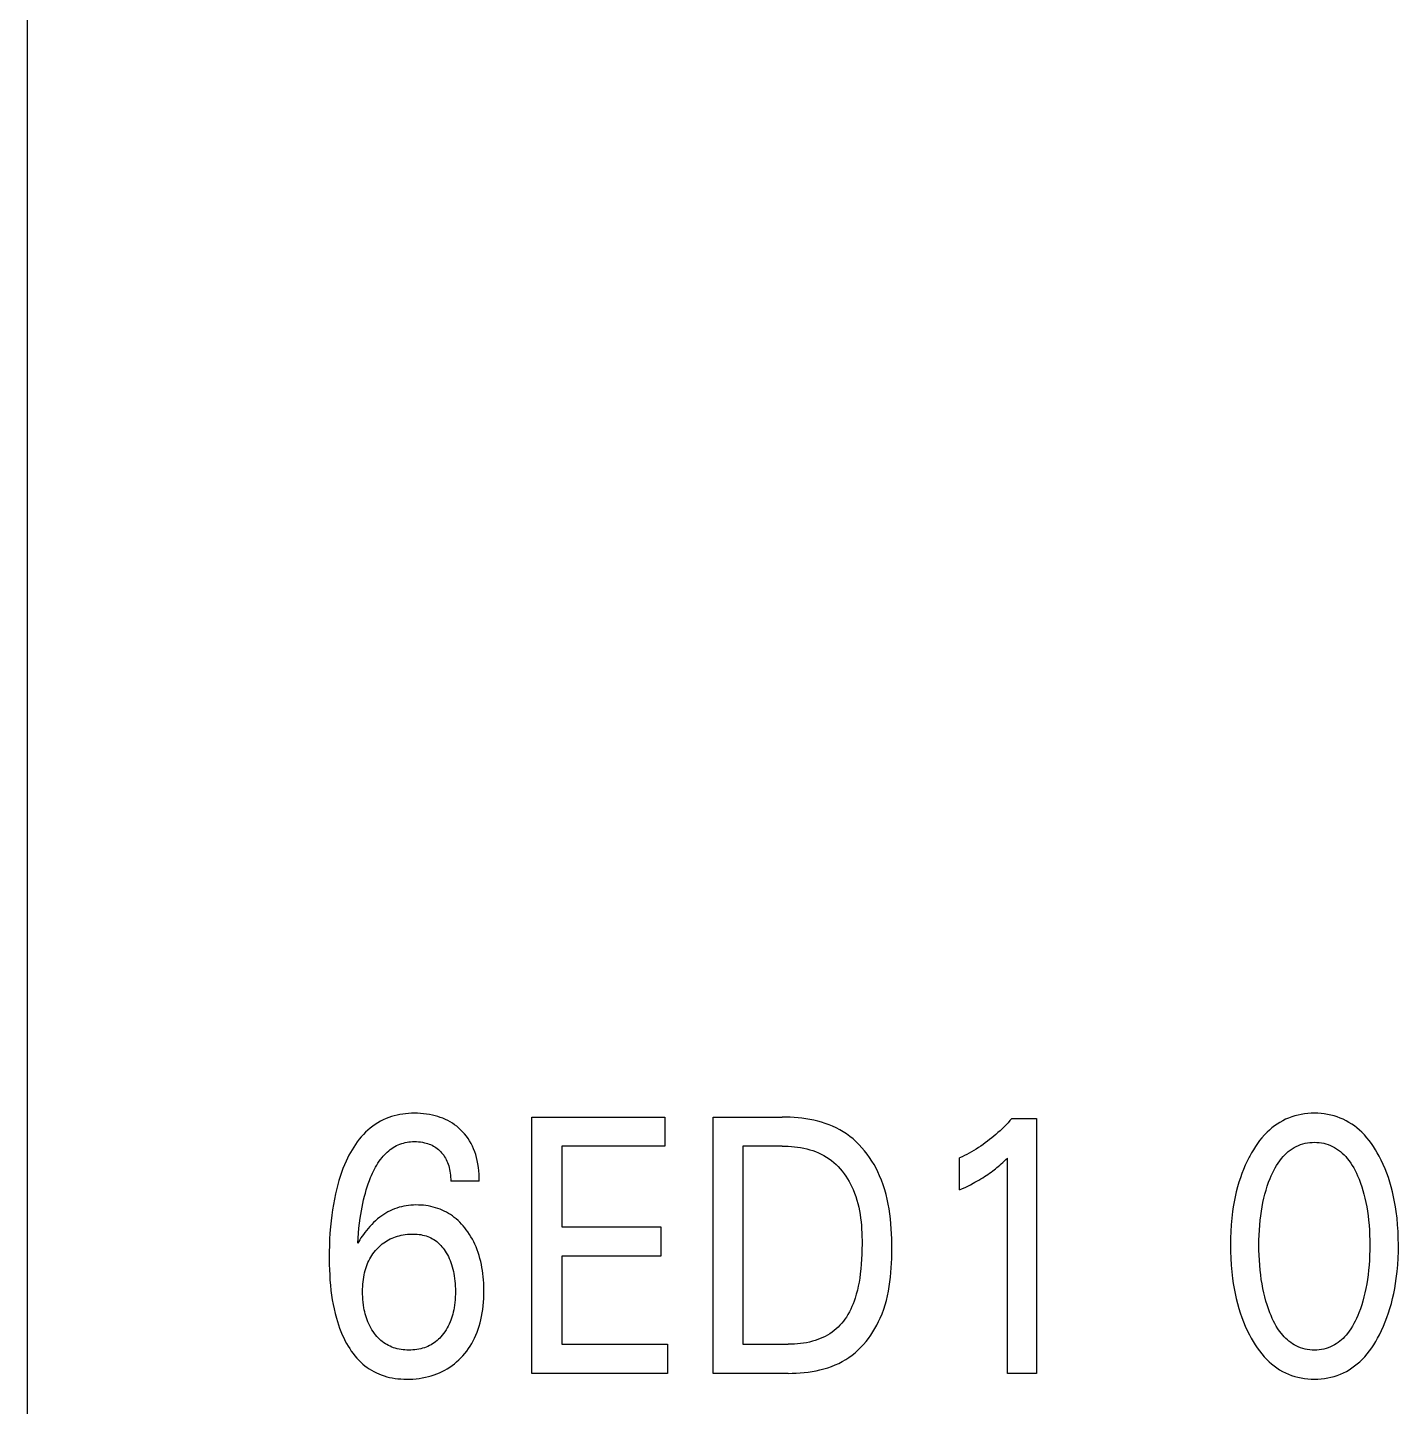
# Model space of a CAD drawing. Extents: x 0 to 420, y 0 to 297.
# Drawn here: x 140.21 to 149.3, y 192.61 to 201.75 of the extents above; entities that cross this region are included whole.
import ezdxf

# ---------------------------------------------------------------- set-up
doc = ezdxf.new("R2010")
doc.units = 0
doc.header["$LTSCALE"] = 23.1
doc.layers.add('10000_FRONT', color=7, linetype='CONTINUOUS')

msp = doc.modelspace()

# ---------------------------------------------------------------- linework, layer by layer
at = {"layer": '10000_FRONT', "color": 7, "linetype": 'CONTINUOUS'}
for p, q in [((140.206, 162.8264), (140.206, 250.8264)), ((142.6563, 194.5393), (142.6377, 194.5348)), ((142.675, 194.5431), (142.6563, 194.5393)), ((142.6939, 194.5461), (142.675, 194.5431)), ((142.7129, 194.5485), (142.6939, 194.5461)), ((142.732, 194.5502), (142.7129, 194.5485)), ((142.7512, 194.5512), (142.732, 194.5502)), ((142.7703, 194.5517), (142.7512, 194.5512)), ((142.7905, 194.5514), (142.7703, 194.5517)), ((142.8107, 194.5505), (142.7905, 194.5514)), ((142.8308, 194.5489), (142.8107, 194.5505)), ((142.8508, 194.5466), (142.8308, 194.5489)), ((142.8707, 194.5434), (142.8508, 194.5466)), ((142.8905, 194.5395), (142.8707, 194.5434)), ((142.9081, 194.5352), (142.8905, 194.5395)), ((148.6301, 194.5396), (148.6089, 194.5342)), ((148.6515, 194.544), (148.6301, 194.5396)), ((148.6731, 194.5474), (148.6515, 194.544)), ((148.6949, 194.5498), (148.6731, 194.5474)), ((148.7168, 194.5512), (148.6949, 194.5498)), ((148.7387, 194.5517), (148.7168, 194.5512)), ((148.7608, 194.5512), (148.7387, 194.5517)), ((148.7827, 194.5498), (148.7608, 194.5512)), ((148.8046, 194.5474), (148.7827, 194.5498)), ((148.8262, 194.5441), (148.8046, 194.5474)), ((148.8477, 194.5397), (148.8262, 194.5441)), ((148.8689, 194.5342), (148.8477, 194.5397)), ((142.4783, 194.4528), (142.4626, 194.4395)), ((142.4946, 194.4655), (142.4783, 194.4528)), ((142.5114, 194.4774), (142.4946, 194.4655)), ((142.5288, 194.4884), (142.5114, 194.4774)), ((142.5466, 194.4987), (142.5288, 194.4884)), ((142.5649, 194.508), (142.5466, 194.4987)), ((142.5836, 194.5164), (142.5649, 194.508)), ((142.6013, 194.5234), (142.5836, 194.5164)), ((142.6194, 194.5295), (142.6013, 194.5234)), ((142.6377, 194.5348), (142.6194, 194.5295)), ((142.9256, 194.5302), (142.9081, 194.5352)), ((142.9429, 194.5245), (142.9256, 194.5302)), ((142.9599, 194.5181), (142.9429, 194.5245)), ((142.9766, 194.5109), (142.9599, 194.5181)), ((142.9929, 194.5029), (142.9766, 194.5109)), ((143.0081, 194.4945), (142.9929, 194.5029)), ((143.023, 194.4854), (143.0081, 194.4945)), ((143.0374, 194.4755), (143.023, 194.4854)), ((143.0513, 194.465), (143.0374, 194.4755)), ((143.0647, 194.4538), (143.0513, 194.465)), ((143.0775, 194.442), (143.0647, 194.4538)), ((143.5507, 192.8264), (143.5507, 194.5264)), ((143.5507, 194.5264), (144.4314, 194.5264)), ((144.4314, 194.5264), (144.4314, 194.3336)), ((144.7519, 192.8264), (144.7519, 194.5264)), ((144.7519, 194.5264), (145.2097, 194.5264)), ((145.2358, 194.5261), (145.2097, 194.5264)), ((145.262, 194.5252), (145.2358, 194.5261)), ((145.2883, 194.5237), (145.262, 194.5252)), ((145.3147, 194.5215), (145.2883, 194.5237)), ((145.341, 194.5186), (145.3147, 194.5215)), ((145.3673, 194.5149), (145.341, 194.5186)), ((145.3934, 194.5105), (145.3673, 194.5149)), ((145.4194, 194.5052), (145.3934, 194.5105)), ((145.4451, 194.4991), (145.4194, 194.5052)), ((145.4705, 194.4921), (145.4451, 194.4991)), ((145.4956, 194.4842), (145.4705, 194.4921)), ((145.5202, 194.4752), (145.4956, 194.4842)), ((145.5444, 194.4653), (145.5202, 194.4752)), ((145.5681, 194.4544), (145.5444, 194.4653)), ((145.5912, 194.4423), (145.5681, 194.4544)), ((146.6681, 194.449), (146.6545, 194.4361)), ((146.6814, 194.4621), (146.6681, 194.449)), ((146.6946, 194.4755), (146.6814, 194.4621)), ((146.7075, 194.489), (146.6946, 194.4755)), ((146.7201, 194.5028), (146.7075, 194.489)), ((146.7325, 194.5167), (146.7201, 194.5028)), ((146.7325, 194.5167), (146.8964, 194.5167)), ((146.8964, 194.5167), (146.8964, 192.8264)), ((148.4569, 194.454), (148.4405, 194.44)), ((148.474, 194.4672), (148.4569, 194.454)), ((148.4917, 194.4796), (148.474, 194.4672)), ((148.51, 194.4912), (148.4917, 194.4796)), ((148.5287, 194.5018), (148.51, 194.4912)), ((148.548, 194.5115), (148.5287, 194.5018)), ((148.5677, 194.5201), (148.548, 194.5115)), ((148.5881, 194.5277), (148.5677, 194.5201)), ((148.6089, 194.5342), (148.5881, 194.5277)), ((148.8897, 194.5277), (148.8689, 194.5342)), ((148.9102, 194.5201), (148.8897, 194.5277)), ((148.93, 194.5115), (148.9102, 194.5201)), ((148.9492, 194.5018), (148.93, 194.5115)), ((148.968, 194.4912), (148.9492, 194.5018)), ((148.9863, 194.4797), (148.968, 194.4912)), ((149.0039, 194.4672), (148.9863, 194.4797)), ((149.021, 194.454), (149.0039, 194.4672)), ((149.0375, 194.44), (149.021, 194.454)), ((142.3925, 194.3624), (142.3803, 194.3452)), ((142.4054, 194.379), (142.3925, 194.3624)), ((142.4189, 194.3952), (142.4054, 194.379)), ((142.433, 194.4108), (142.4189, 194.3952)), ((142.4475, 194.4254), (142.433, 194.4108)), ((142.4626, 194.4395), (142.4475, 194.4254)), ((142.6983, 194.354), (142.71, 194.3569)), ((142.71, 194.3569), (142.722, 194.3593)), ((142.722, 194.3593), (142.734, 194.3611)), ((142.734, 194.3611), (142.7461, 194.3625)), ((142.7461, 194.3625), (142.7582, 194.3633)), ((142.7582, 194.3633), (142.7703, 194.3637)), ((142.7703, 194.3637), (142.7842, 194.3635)), ((142.7842, 194.3635), (142.798, 194.3627)), ((142.798, 194.3627), (142.8117, 194.3613)), ((142.8117, 194.3613), (142.8253, 194.3592)), ((142.8253, 194.3592), (142.8388, 194.3563)), ((142.8388, 194.3563), (142.8489, 194.3537)), ((143.0909, 194.4285), (143.0775, 194.442)), ((143.1035, 194.4143), (143.0909, 194.4285)), ((143.1155, 194.3994), (143.1035, 194.4143)), ((143.1266, 194.384), (143.1155, 194.3994)), ((143.1369, 194.3681), (143.1266, 194.384)), ((143.1464, 194.3517), (143.1369, 194.3681)), ((145.6137, 194.4292), (145.5912, 194.4423)), ((145.6363, 194.4142), (145.6137, 194.4292)), ((145.6583, 194.3981), (145.6363, 194.4142)), ((145.6794, 194.3809), (145.6583, 194.3981)), ((145.6998, 194.3626), (145.6794, 194.3809)), ((145.7193, 194.3433), (145.6998, 194.3626)), ((146.5705, 194.3655), (146.556, 194.3547)), ((146.5849, 194.3765), (146.5705, 194.3655)), ((146.599, 194.3878), (146.5849, 194.3765)), ((146.613, 194.3993), (146.599, 194.3878)), ((146.6267, 194.4111), (146.613, 194.3993)), ((146.6407, 194.4235), (146.6267, 194.4111)), ((146.6545, 194.4361), (146.6407, 194.4235)), ((148.3758, 194.3704), (148.3611, 194.3508)), ((148.3912, 194.3894), (148.3758, 194.3704)), ((148.4075, 194.4077), (148.3912, 194.3894)), ((148.4247, 194.4253), (148.4075, 194.4077)), ((148.4405, 194.44), (148.4247, 194.4253)), ((148.677, 194.3523), (148.6922, 194.3552)), ((148.6922, 194.3552), (148.7076, 194.3573)), ((148.7076, 194.3573), (148.7232, 194.3585)), ((148.7232, 194.3585), (148.7387, 194.3589)), ((148.7387, 194.3589), (148.7543, 194.3585)), ((148.7543, 194.3585), (148.7699, 194.3573)), ((148.7699, 194.3573), (148.7853, 194.3552)), ((148.7853, 194.3552), (148.8005, 194.3523)), ((149.0533, 194.4253), (149.0375, 194.44)), ((149.0704, 194.4078), (149.0533, 194.4253)), ((149.0866, 194.3895), (149.0704, 194.4078)), ((149.102, 194.3704), (149.0866, 194.3895)), ((149.1166, 194.3508), (149.102, 194.3704)), ((142.3371, 194.2727), (142.3277, 194.2539)), ((142.3471, 194.2914), (142.3371, 194.2727)), ((142.3576, 194.3097), (142.3471, 194.2914)), ((142.3686, 194.3276), (142.3576, 194.3097)), ((142.3803, 194.3452), (142.3686, 194.3276)), ((142.5564, 194.2577), (142.5646, 194.2673)), ((142.5646, 194.2673), (142.5731, 194.2767)), ((142.5731, 194.2767), (142.5819, 194.2857)), ((142.5819, 194.2857), (142.5911, 194.2944)), ((142.5911, 194.2944), (142.6006, 194.3027)), ((142.6006, 194.3027), (142.6104, 194.3106)), ((142.6104, 194.3106), (142.6206, 194.318)), ((142.6206, 194.318), (142.6311, 194.325)), ((142.6311, 194.325), (142.6419, 194.3314)), ((142.6419, 194.3314), (142.653, 194.3372)), ((142.653, 194.3372), (142.664, 194.3422)), ((142.664, 194.3422), (142.6752, 194.3467)), ((142.6752, 194.3467), (142.6866, 194.3506)), ((142.6866, 194.3506), (142.6983, 194.354)), ((142.8489, 194.3537), (142.8588, 194.3507)), ((142.8588, 194.3507), (142.8686, 194.3473)), ((142.8686, 194.3473), (142.8782, 194.3434)), ((142.8782, 194.3434), (142.8877, 194.3391)), ((142.8877, 194.3391), (142.8968, 194.3342)), ((142.8968, 194.3342), (142.9055, 194.3291)), ((142.9055, 194.3291), (142.9139, 194.3236)), ((142.9139, 194.3236), (142.9219, 194.3176)), ((142.9219, 194.3176), (142.9297, 194.3112)), ((142.9297, 194.3112), (142.9372, 194.3045)), ((142.9372, 194.3045), (142.9444, 194.2974)), ((142.9444, 194.2974), (142.9517, 194.2895)), ((142.9517, 194.2895), (142.9586, 194.2812)), ((142.9586, 194.2812), (142.9651, 194.2726)), ((142.9651, 194.2726), (142.9712, 194.2637)), ((142.9712, 194.2637), (142.9768, 194.2545)), ((143.1555, 194.3337), (143.1464, 194.3517)), ((143.1637, 194.3152), (143.1555, 194.3337)), ((143.171, 194.2964), (143.1637, 194.3152)), ((143.1774, 194.2772), (143.171, 194.2964)), ((143.1829, 194.2577), (143.1774, 194.2772)), ((143.7483, 194.3336), (143.7483, 193.7974)), ((144.4314, 194.3336), (143.7483, 194.3336)), ((144.9496, 194.3336), (144.9496, 193.0191)), ((145.2097, 194.3336), (144.9496, 194.3336)), ((145.2097, 194.3336), (145.23, 194.3333)), ((145.23, 194.3333), (145.2504, 194.3326)), ((145.2504, 194.3326), (145.2709, 194.3313)), ((145.2709, 194.3313), (145.2913, 194.3294)), ((145.2913, 194.3294), (145.3118, 194.3269)), ((145.3118, 194.3269), (145.3322, 194.3237)), ((145.3322, 194.3237), (145.3525, 194.3199)), ((145.3525, 194.3199), (145.3726, 194.3154)), ((145.3726, 194.3154), (145.3924, 194.3101)), ((145.3924, 194.3101), (145.412, 194.3041)), ((145.412, 194.3041), (145.4312, 194.2973)), ((145.4312, 194.2973), (145.4501, 194.2896)), ((145.4501, 194.2896), (145.4685, 194.2811)), ((145.4685, 194.2811), (145.4865, 194.2717)), ((145.4865, 194.2717), (145.5039, 194.2614)), ((145.738, 194.3231), (145.7193, 194.3433)), ((145.7559, 194.3021), (145.738, 194.3231)), ((145.7729, 194.2804), (145.7559, 194.3021)), ((145.789, 194.2579), (145.7729, 194.2804)), ((146.4186, 194.2707), (146.4026, 194.2628)), ((146.4345, 194.2788), (146.4186, 194.2707)), ((146.4502, 194.2873), (146.4345, 194.2788)), ((146.4657, 194.296), (146.4502, 194.2873)), ((146.4811, 194.3051), (146.4657, 194.296)), ((146.4963, 194.3144), (146.4811, 194.3051)), ((146.5113, 194.3239), (146.4963, 194.3144)), ((146.5264, 194.3339), (146.5113, 194.3239)), ((146.5413, 194.3442), (146.5264, 194.3339)), ((146.556, 194.3547), (146.5413, 194.3442)), ((148.3096, 194.2673), (148.3058, 194.2601)), ((148.3215, 194.2888), (148.3096, 194.2673)), ((148.334, 194.3099), (148.3215, 194.2888)), ((148.3472, 194.3306), (148.334, 194.3099)), ((148.3611, 194.3508), (148.3472, 194.3306)), ((148.5207, 194.2523), (148.5311, 194.2644)), ((148.5311, 194.2644), (148.5421, 194.276)), ((148.5421, 194.276), (148.5536, 194.2871)), ((148.5536, 194.2871), (148.5656, 194.2976)), ((148.5656, 194.2976), (148.5781, 194.3074)), ((148.5781, 194.3074), (148.5912, 194.3165)), ((148.5912, 194.3165), (148.6047, 194.3248)), ((148.6047, 194.3248), (148.6187, 194.3322)), ((148.6187, 194.3322), (148.6327, 194.3386)), ((148.6327, 194.3386), (148.6472, 194.344)), ((148.6472, 194.344), (148.6619, 194.3486)), ((148.6619, 194.3486), (148.677, 194.3523)), ((148.8005, 194.3523), (148.8156, 194.3486)), ((148.8156, 194.3486), (148.8303, 194.344)), ((148.8303, 194.344), (148.8447, 194.3386)), ((148.8447, 194.3386), (148.8588, 194.3322)), ((148.8588, 194.3322), (148.8728, 194.3248)), ((148.8728, 194.3248), (148.8863, 194.3165)), ((148.8863, 194.3165), (148.8993, 194.3074)), ((148.8993, 194.3074), (148.9119, 194.2976)), ((148.9119, 194.2976), (148.9239, 194.2871)), ((148.9239, 194.2871), (148.9354, 194.276)), ((148.9354, 194.276), (148.9464, 194.2644)), ((148.9464, 194.2644), (148.9568, 194.2523)), ((149.1305, 194.3306), (149.1166, 194.3508)), ((149.1436, 194.3099), (149.1305, 194.3306)), ((149.156, 194.2888), (149.1436, 194.3099)), ((149.1678, 194.2673), (149.156, 194.2888)), ((149.182, 194.2395), (149.1678, 194.2673)), ((142.2974, 194.1842), (142.2878, 194.1584)), ((142.3077, 194.2096), (142.2974, 194.1842)), ((142.3187, 194.2348), (142.3077, 194.2096)), ((142.3277, 194.2539), (142.3187, 194.2348)), ((142.4993, 194.1671), (142.5062, 194.1808)), ((142.5062, 194.1808), (142.5135, 194.1942)), ((142.5135, 194.1942), (142.5212, 194.2075)), ((142.5212, 194.2075), (142.5293, 194.2205)), ((142.5293, 194.2205), (142.5379, 194.2332)), ((142.5379, 194.2332), (142.5469, 194.2456)), ((142.5469, 194.2456), (142.5564, 194.2577)), ((142.9768, 194.2545), (142.982, 194.2451)), ((142.982, 194.2451), (142.987, 194.2347)), ((142.987, 194.2347), (142.9914, 194.224)), ((142.9914, 194.224), (142.9954, 194.2132)), ((142.9954, 194.2132), (142.9989, 194.2021)), ((142.9989, 194.2021), (143.0019, 194.191)), ((143.0019, 194.191), (143.0045, 194.1796)), ((143.0045, 194.1796), (143.0069, 194.1666)), ((143.1877, 194.238), (143.1829, 194.2577)), ((143.1922, 194.2153), (143.1877, 194.238)), ((143.1957, 194.1925), (143.1922, 194.2153)), ((143.1983, 194.1696), (143.1957, 194.1925)), ((145.5039, 194.2614), (145.5205, 194.2503)), ((145.5205, 194.2503), (145.5365, 194.2383)), ((145.5365, 194.2383), (145.552, 194.2255)), ((145.552, 194.2255), (145.5668, 194.2119)), ((145.5668, 194.2119), (145.581, 194.1976)), ((145.581, 194.1976), (145.5947, 194.1826)), ((145.5947, 194.1826), (145.6077, 194.167)), ((145.8042, 194.2348), (145.789, 194.2579)), ((145.8186, 194.2112), (145.8042, 194.2348)), ((145.832, 194.187), (145.8186, 194.2112)), ((145.8445, 194.1625), (145.832, 194.187)), ((146.4026, 194.2628), (146.3864, 194.2553)), ((146.3864, 194.0432), (146.3864, 194.2553)), ((146.6054, 194.169), (146.6158, 194.177)), ((146.6158, 194.177), (146.6249, 194.1841)), ((146.6249, 194.1841), (146.6339, 194.1915)), ((146.6339, 194.1915), (146.6428, 194.1989)), ((146.6428, 194.1989), (146.6525, 194.2073)), ((146.6525, 194.2073), (146.6622, 194.2159)), ((146.6622, 194.2159), (146.6718, 194.2246)), ((146.6718, 194.2246), (146.6822, 194.2343)), ((146.6822, 194.2343), (146.6926, 194.2442)), ((146.6926, 194.2442), (146.7028, 194.2541)), ((146.7028, 192.8264), (146.7028, 194.2541)), ((148.2684, 194.179), (148.2576, 194.1512)), ((148.28, 194.2064), (148.2684, 194.179)), ((148.2925, 194.2334), (148.28, 194.2064)), ((148.3058, 194.2601), (148.2925, 194.2334)), ((148.4687, 194.1717), (148.4777, 194.1886)), ((148.4777, 194.1886), (148.4874, 194.2052)), ((148.4874, 194.2052), (148.4978, 194.2214)), ((148.4978, 194.2214), (148.5089, 194.2371)), ((148.5089, 194.2371), (148.5207, 194.2523)), ((148.9568, 194.2523), (148.9686, 194.2371)), ((148.9686, 194.2371), (148.9797, 194.2214)), ((148.9797, 194.2214), (148.9901, 194.2052)), ((148.9901, 194.2052), (148.9998, 194.1886)), ((148.9998, 194.1886), (149.0088, 194.1717)), ((149.1952, 194.2113), (149.182, 194.2395)), ((149.2075, 194.1827), (149.1952, 194.2113)), ((149.2189, 194.1538), (149.2075, 194.1827)), ((142.2707, 194.1064), (142.2631, 194.08)), ((142.2789, 194.1325), (142.2707, 194.1064)), ((142.2878, 194.1584), (142.2789, 194.1325)), ((142.4581, 194.0641), (142.4651, 194.0846)), ((142.4651, 194.0846), (142.4725, 194.105)), ((142.4725, 194.105), (142.4805, 194.1251)), ((142.4805, 194.1251), (142.4864, 194.1393)), ((142.4864, 194.1393), (142.4927, 194.1533)), ((142.4927, 194.1533), (142.4993, 194.1671)), ((143.0069, 194.1666), (143.0088, 194.1535)), ((143.0088, 194.1535), (143.0103, 194.1403)), ((143.0103, 194.1403), (143.0112, 194.1272)), ((143.0112, 194.1272), (143.0118, 194.1141)), ((143.0118, 194.1141), (143.012, 194.101)), ((143.2015, 194.101), (143.012, 194.101)), ((143.2001, 194.1466), (143.1983, 194.1696)), ((143.2012, 194.1238), (143.2001, 194.1466)), ((143.2015, 194.101), (143.2012, 194.1238)), ((145.6077, 194.167), (145.62, 194.1509)), ((145.62, 194.1509), (145.6317, 194.1342)), ((145.6317, 194.1342), (145.6428, 194.1171)), ((145.6428, 194.1171), (145.6532, 194.0995)), ((145.6532, 194.0995), (145.6629, 194.0816)), ((145.6629, 194.0816), (145.672, 194.0634)), ((145.856, 194.1376), (145.8445, 194.1625)), ((145.8687, 194.107), (145.856, 194.1376)), ((145.8801, 194.0761), (145.8687, 194.107)), ((146.4576, 194.0778), (146.4752, 194.087)), ((146.4752, 194.087), (146.4881, 194.094)), ((146.4881, 194.094), (146.501, 194.1012)), ((146.501, 194.1012), (146.5138, 194.1085)), ((146.5138, 194.1085), (146.5265, 194.116)), ((146.5265, 194.116), (146.5391, 194.1237)), ((146.5391, 194.1237), (146.5516, 194.1316)), ((146.5516, 194.1316), (146.5626, 194.1387)), ((146.5626, 194.1387), (146.5735, 194.1461)), ((146.5735, 194.1461), (146.5842, 194.1535)), ((146.5842, 194.1535), (146.5949, 194.1612)), ((146.5949, 194.1612), (146.6054, 194.169)), ((148.2385, 194.0949), (148.2292, 194.0628)), ((148.2477, 194.1232), (148.2385, 194.0949)), ((148.2576, 194.1512), (148.2477, 194.1232)), ((148.426, 194.0678), (148.435, 194.0936)), ((148.435, 194.0936), (148.4448, 194.1191)), ((148.4448, 194.1191), (148.4523, 194.1369)), ((148.4523, 194.1369), (148.4602, 194.1544)), ((148.4602, 194.1544), (148.4687, 194.1717)), ((149.0088, 194.1717), (149.0173, 194.1544)), ((149.0173, 194.1544), (149.0252, 194.1369)), ((149.0252, 194.1369), (149.0327, 194.1191)), ((149.0327, 194.1191), (149.0349, 194.1135)), ((149.0349, 194.1135), (149.0441, 194.089)), ((149.0441, 194.089), (149.0526, 194.0644)), ((149.2294, 194.1245), (149.2189, 194.1538)), ((149.239, 194.0949), (149.2294, 194.1245)), ((149.2483, 194.0628), (149.239, 194.0949)), ((142.2477, 194.0182), (142.2402, 193.9827)), ((142.2561, 194.0535), (142.2477, 194.0182)), ((142.2631, 194.08), (142.2561, 194.0535)), ((142.4342, 193.9777), (142.4401, 194.0017)), ((142.4401, 194.0017), (142.4457, 194.0226)), ((142.4457, 194.0226), (142.4517, 194.0434)), ((142.4517, 194.0434), (142.4581, 194.0641)), ((145.672, 194.0634), (145.6803, 194.045)), ((145.6803, 194.045), (145.6896, 194.0221)), ((145.6896, 194.0221), (145.6979, 193.999)), ((145.6979, 193.999), (145.7053, 193.9757)), ((145.8902, 194.0448), (145.8801, 194.0761)), ((145.8991, 194.0132), (145.8902, 194.0448)), ((145.9068, 193.9812), (145.8991, 194.0132)), ((146.3864, 194.0432), (146.4043, 194.0516)), ((146.4043, 194.0516), (146.4222, 194.0601)), ((146.4222, 194.0601), (146.4399, 194.0689)), ((146.4399, 194.0689), (146.4576, 194.0778)), ((148.2132, 193.9978), (148.2066, 193.965)), ((148.2207, 194.0304), (148.2132, 193.9978)), ((148.2292, 194.0628), (148.2207, 194.0304)), ((148.3974, 193.9599), (148.4039, 193.9891)), ((148.4039, 193.9891), (148.4105, 194.0156)), ((148.4105, 194.0156), (148.4179, 194.0418)), ((148.4179, 194.0418), (148.426, 194.0678)), ((149.0526, 194.0644), (149.0603, 194.0395)), ((149.0603, 194.0395), (149.0673, 194.0144)), ((149.0673, 194.0144), (149.0736, 193.9891)), ((149.0736, 193.9891), (149.0801, 193.9599)), ((149.2568, 194.0304), (149.2483, 194.0628)), ((149.2643, 193.9978), (149.2568, 194.0304)), ((149.2709, 193.965), (149.2643, 193.9978)), ((142.2278, 193.9111), (142.2228, 193.8751)), ((142.2336, 193.947), (142.2278, 193.9111)), ((142.2402, 193.9827), (142.2336, 193.947)), ((142.4154, 193.8808), (142.4195, 193.9052)), ((142.4195, 193.9052), (142.4239, 193.9294)), ((142.4239, 193.9294), (142.4288, 193.9536)), ((142.4288, 193.9536), (142.4342, 193.9777)), ((142.6095, 193.9044), (142.5952, 193.897)), ((142.6241, 193.9112), (142.6095, 193.9044)), ((142.639, 193.9174), (142.6241, 193.9112)), ((142.6541, 193.9229), (142.639, 193.9174)), ((142.6694, 193.9277), (142.6541, 193.9229)), ((142.6849, 193.9318), (142.6694, 193.9277)), ((142.7006, 193.9352), (142.6849, 193.9318)), ((142.7164, 193.938), (142.7006, 193.9352)), ((142.7324, 193.9402), (142.7164, 193.938)), ((142.7484, 193.9418), (142.7324, 193.9402)), ((142.7645, 193.9428), (142.7484, 193.9418)), ((142.7806, 193.9432), (142.7645, 193.9428)), ((142.7972, 193.9431), (142.7806, 193.9432)), ((142.8137, 193.9424), (142.7972, 193.9431)), ((142.8303, 193.9411), (142.8137, 193.9424)), ((142.8467, 193.9391), (142.8303, 193.9411)), ((142.8631, 193.9366), (142.8467, 193.9391)), ((142.8794, 193.9334), (142.8631, 193.9366)), ((142.8955, 193.9295), (142.8794, 193.9334)), ((142.9114, 193.925), (142.8955, 193.9295)), ((142.9262, 193.9202), (142.9114, 193.925)), ((142.9408, 193.9148), (142.9262, 193.9202)), ((142.9552, 193.9088), (142.9408, 193.9148)), ((142.9693, 193.9022), (142.9552, 193.9088)), ((142.9831, 193.8951), (142.9693, 193.9022)), ((145.7053, 193.9757), (145.7117, 193.9521)), ((145.7117, 193.9521), (145.7174, 193.9283)), ((145.7174, 193.9283), (145.7222, 193.9043)), ((145.7222, 193.9043), (145.7264, 193.8801)), ((145.9135, 193.9491), (145.9068, 193.9812)), ((145.9192, 193.9166), (145.9135, 193.9491)), ((145.9239, 193.884), (145.9192, 193.9166)), ((148.1959, 193.8989), (148.1906, 193.8552)), ((148.2008, 193.932), (148.1959, 193.8989)), ((148.2066, 193.965), (148.2008, 193.932)), ((148.3827, 193.8715), (148.3869, 193.9011)), ((148.3869, 193.9011), (148.3918, 193.9306)), ((148.3918, 193.9306), (148.3974, 193.9599)), ((149.0801, 193.9599), (149.0857, 193.9306)), ((149.0857, 193.9306), (149.0906, 193.9011)), ((149.0906, 193.9011), (149.0948, 193.8715)), ((149.2767, 193.932), (149.2709, 193.965)), ((149.2816, 193.8989), (149.2767, 193.932)), ((149.2869, 193.8552), (149.2816, 193.8989)), ((142.2186, 193.8391), (142.2145, 193.7979)), ((142.2228, 193.8751), (142.2186, 193.8391)), ((142.4036, 193.7895), (142.4074, 193.823)), ((142.4074, 193.823), (142.4118, 193.8563)), ((142.4118, 193.8563), (142.4154, 193.8808)), ((142.488, 193.8143), (142.4758, 193.8012)), ((142.5006, 193.8269), (142.488, 193.8143)), ((142.5137, 193.839), (142.5006, 193.8269)), ((142.5272, 193.8507), (142.5137, 193.839)), ((142.5411, 193.8618), (142.5272, 193.8507)), ((142.5541, 193.8714), (142.5411, 193.8618)), ((142.5675, 193.8805), (142.5541, 193.8714)), ((142.5812, 193.889), (142.5675, 193.8805)), ((142.5952, 193.897), (142.5812, 193.889)), ((142.9967, 193.8874), (142.9831, 193.8951)), ((143.0099, 193.8792), (142.9967, 193.8874)), ((143.0227, 193.8704), (143.0099, 193.8792)), ((143.0357, 193.8607), (143.0227, 193.8704)), ((143.0482, 193.8504), (143.0357, 193.8607)), ((143.0603, 193.8397), (143.0482, 193.8504)), ((143.072, 193.8284), (143.0603, 193.8397)), ((143.0832, 193.8167), (143.072, 193.8284)), ((143.094, 193.8046), (143.0832, 193.8167)), ((145.7264, 193.8801), (145.7298, 193.8559)), ((145.7298, 193.8559), (145.7326, 193.8315)), ((145.7326, 193.8315), (145.7348, 193.807)), ((145.7348, 193.807), (145.7366, 193.7825)), ((145.9278, 193.8511), (145.9239, 193.884)), ((145.9309, 193.8181), (145.9278, 193.8511)), ((145.9332, 193.785), (145.9309, 193.8181)), ((148.1866, 193.8113), (148.1838, 193.7674)), ((148.1906, 193.8552), (148.1866, 193.8113)), ((148.3739, 193.7759), (148.3762, 193.8089)), ((148.3762, 193.8089), (148.3793, 193.8417)), ((148.3793, 193.8417), (148.3827, 193.8715)), ((149.0948, 193.8715), (149.0982, 193.8417)), ((149.0982, 193.8417), (149.1013, 193.8089)), ((149.1013, 193.8089), (149.1036, 193.7759)), ((149.2909, 193.8113), (149.2869, 193.8552)), ((149.2937, 193.7674), (149.2909, 193.8113)), ((142.2088, 193.7154), (142.2072, 193.6741)), ((142.2113, 193.7567), (142.2088, 193.7154)), ((142.2145, 193.7979), (142.2113, 193.7567)), ((142.3955, 193.689), (142.3977, 193.7225)), ((142.3977, 193.7225), (142.4004, 193.756)), ((142.4004, 193.756), (142.4036, 193.7895)), ((142.4163, 193.7244), (142.4088, 193.7124)), ((142.4242, 193.7361), (142.4163, 193.7244)), ((142.4327, 193.7482), (142.4242, 193.7361)), ((142.4416, 193.7601), (142.4327, 193.7482)), ((142.4526, 193.7741), (142.4416, 193.7601)), ((142.464, 193.7878), (142.4526, 193.7741)), ((142.4758, 193.8012), (142.464, 193.7878)), ((142.6, 193.7122), (142.6112, 193.7179)), ((142.6112, 193.7179), (142.6226, 193.7231)), ((142.6226, 193.7231), (142.6343, 193.7279)), ((142.6343, 193.7279), (142.6462, 193.7322)), ((142.6462, 193.7322), (142.6582, 193.736)), ((142.6582, 193.736), (142.6703, 193.7393)), ((142.6703, 193.7393), (142.6836, 193.7425)), ((142.6836, 193.7425), (142.697, 193.7451)), ((142.697, 193.7451), (142.7106, 193.7472)), ((142.7106, 193.7472), (142.7241, 193.7487)), ((142.7241, 193.7487), (142.7378, 193.7498)), ((142.7378, 193.7498), (142.7515, 193.7504)), ((142.7515, 193.7504), (142.7652, 193.7504)), ((142.7652, 193.7504), (142.7774, 193.7501)), ((142.7774, 193.7501), (142.7895, 193.7493)), ((142.7895, 193.7493), (142.8016, 193.7481)), ((142.8016, 193.7481), (142.8137, 193.7464)), ((142.8137, 193.7464), (142.8256, 193.7441)), ((142.8256, 193.7441), (142.8374, 193.7413)), ((142.8374, 193.7413), (142.8491, 193.7379)), ((142.8491, 193.7379), (142.8598, 193.7341)), ((142.8598, 193.7341), (142.8703, 193.7297)), ((142.8703, 193.7297), (142.8807, 193.7248)), ((142.8807, 193.7248), (142.8907, 193.7193)), ((142.8907, 193.7193), (142.9005, 193.7134)), ((143.1044, 193.7922), (143.094, 193.8046)), ((143.1144, 193.7794), (143.1044, 193.7922)), ((143.1255, 193.7641), (143.1144, 193.7794)), ((143.136, 193.7484), (143.1255, 193.7641)), ((143.1459, 193.7323), (143.136, 193.7484)), ((143.1553, 193.716), (143.1459, 193.7323)), ((143.1641, 193.6993), (143.1553, 193.716)), ((143.7483, 193.7974), (144.4048, 193.7974)), ((144.4048, 193.7974), (144.4048, 193.6047)), ((145.7366, 193.7825), (145.7378, 193.7579)), ((145.7378, 193.7579), (145.7386, 193.7333)), ((145.7386, 193.7333), (145.739, 193.7087)), ((145.9349, 193.7518), (145.9332, 193.785)), ((145.9361, 193.7184), (145.9349, 193.7518)), ((145.9367, 193.6851), (145.9361, 193.7184)), ((148.1822, 193.7234), (148.1816, 193.6794)), ((148.1838, 193.7674), (148.1822, 193.7234)), ((148.3714, 193.71), (148.3723, 193.743)), ((148.3723, 193.743), (148.3739, 193.7759)), ((149.1036, 193.7759), (149.1052, 193.743)), ((149.1052, 193.743), (149.1061, 193.71)), ((149.2953, 193.7234), (149.2937, 193.7674)), ((149.2959, 193.6794), (149.2953, 193.7234)), ((142.2063, 193.6328), (142.206, 193.5914)), ((142.2072, 193.6741), (142.2063, 193.6328)), ((142.402, 193.7008), (142.3955, 193.689)), ((142.4088, 193.7124), (142.402, 193.7008)), ((142.4964, 193.6194), (142.5043, 193.6301)), ((142.5043, 193.6301), (142.5127, 193.6404)), ((142.5127, 193.6404), (142.5215, 193.6504)), ((142.5215, 193.6504), (142.5301, 193.6595)), ((142.5301, 193.6595), (142.5391, 193.6683)), ((142.5391, 193.6683), (142.5484, 193.6767)), ((142.5484, 193.6767), (142.5581, 193.6847)), ((142.5581, 193.6847), (142.5681, 193.6922)), ((142.5681, 193.6922), (142.5784, 193.6993)), ((142.5784, 193.6993), (142.589, 193.706)), ((142.589, 193.706), (142.6, 193.7122)), ((142.9005, 193.7134), (142.9099, 193.707)), ((142.9099, 193.707), (142.919, 193.7001)), ((142.919, 193.7001), (142.9283, 193.6923)), ((142.9283, 193.6923), (142.9371, 193.6841)), ((142.9371, 193.6841), (142.9455, 193.6754)), ((142.9455, 193.6754), (142.9535, 193.6663)), ((142.9535, 193.6663), (142.9611, 193.6569)), ((142.9611, 193.6569), (142.9683, 193.6472)), ((142.9683, 193.6472), (142.9751, 193.6372)), ((142.9751, 193.6372), (142.9826, 193.6253)), ((142.9826, 193.6253), (142.9896, 193.6131)), ((143.1722, 193.6823), (143.1641, 193.6993)), ((143.1798, 193.665), (143.1722, 193.6823)), ((143.1873, 193.6463), (143.1798, 193.665)), ((143.1942, 193.6272), (143.1873, 193.6463)), ((143.2003, 193.608), (143.1942, 193.6272)), ((145.7389, 193.6509), (145.738, 193.6177)), ((145.7392, 193.6842), (145.7389, 193.6509)), ((145.739, 193.7087), (145.7392, 193.6842)), ((145.9366, 193.6201), (145.9368, 193.6517)), ((145.9368, 193.6517), (145.9367, 193.6851)), ((148.1816, 193.6794), (148.1821, 193.6346)), ((148.1821, 193.6346), (148.1837, 193.5898)), ((148.3711, 193.677), (148.3714, 193.71)), ((148.3714, 193.6435), (148.3711, 193.677)), ((148.3723, 193.61), (148.3714, 193.6435)), ((149.1061, 193.6435), (149.1052, 193.61)), ((149.1061, 193.71), (149.1064, 193.677)), ((149.1064, 193.677), (149.1061, 193.6435)), ((149.2938, 193.59), (149.2954, 193.6347)), ((149.2954, 193.6347), (149.2959, 193.6794)), ((142.206, 193.5914), (142.2065, 193.5483)), ((142.2065, 193.5483), (142.2075, 193.5139)), ((142.4483, 193.5212), (142.4527, 193.5347)), ((142.4527, 193.5347), (142.4577, 193.5479)), ((142.4577, 193.5479), (142.4631, 193.5609)), ((142.4631, 193.5609), (142.4691, 193.5737)), ((142.4691, 193.5737), (142.4752, 193.5855)), ((142.4752, 193.5855), (142.4818, 193.5971)), ((142.4818, 193.5971), (142.4889, 193.6084)), ((142.4889, 193.6084), (142.4964, 193.6194)), ((142.9896, 193.6131), (142.9961, 193.6006)), ((142.9961, 193.6006), (143.0021, 193.5879)), ((143.0021, 193.5879), (143.0076, 193.575)), ((143.0076, 193.575), (143.0127, 193.562)), ((143.0127, 193.562), (143.0177, 193.5475)), ((143.0177, 193.5475), (143.0222, 193.5328)), ((143.0222, 193.5328), (143.0261, 193.5179)), ((143.2059, 193.5885), (143.2003, 193.608)), ((143.2109, 193.5689), (143.2059, 193.5885)), ((143.2153, 193.5492), (143.2109, 193.5689)), ((143.2191, 193.5293), (143.2153, 193.5492)), ((143.7483, 193.6047), (143.7483, 193.0191)), ((144.4048, 193.6047), (143.7483, 193.6047)), ((145.7344, 193.5516), (145.7314, 193.5187)), ((145.7365, 193.5846), (145.7344, 193.5516)), ((145.738, 193.6177), (145.7365, 193.5846)), ((145.9332, 193.5258), (145.9349, 193.5572)), ((145.9349, 193.5572), (145.936, 193.5886)), ((145.936, 193.5886), (145.9366, 193.6201)), ((148.1837, 193.5898), (148.1864, 193.5451)), ((148.1864, 193.5451), (148.1904, 193.5005)), ((148.3739, 193.5765), (148.3723, 193.61)), ((148.3762, 193.5431), (148.3739, 193.5765)), ((148.3792, 193.5098), (148.3762, 193.5431)), ((149.1013, 193.5431), (149.0983, 193.5098)), ((149.1036, 193.5765), (149.1013, 193.5431)), ((149.1052, 193.61), (149.1036, 193.5765)), ((149.2871, 193.501), (149.291, 193.5455)), ((149.291, 193.5455), (149.2938, 193.59)), ((142.2075, 193.5139), (142.2091, 193.4795)), ((142.2091, 193.4795), (142.2113, 193.4451)), ((142.2113, 193.4451), (142.2142, 193.4108)), ((142.4305, 193.4331), (142.4324, 193.4489)), ((142.4324, 193.4489), (142.4348, 193.4646)), ((142.4348, 193.4646), (142.4377, 193.4802)), ((142.4377, 193.4802), (142.4408, 193.494)), ((142.4408, 193.494), (142.4443, 193.5077)), ((142.4443, 193.5077), (142.4483, 193.5212)), ((143.0261, 193.5179), (143.0296, 193.503)), ((143.0296, 193.503), (143.0326, 193.4879)), ((143.0326, 193.4879), (143.0352, 193.4728)), ((143.0352, 193.4728), (143.0376, 193.4557)), ((143.0376, 193.4557), (143.0395, 193.4386)), ((143.2225, 193.5085), (143.2191, 193.5293)), ((143.2254, 193.4877), (143.2225, 193.5085)), ((143.2277, 193.4668), (143.2254, 193.4877)), ((143.2295, 193.4458), (143.2277, 193.4668)), ((143.2308, 193.4248), (143.2295, 193.4458)), ((145.7239, 193.4585), (145.7194, 193.4314)), ((145.7277, 193.4858), (145.7239, 193.4585)), ((145.7314, 193.5187), (145.7277, 193.4858)), ((145.9244, 193.4324), (145.928, 193.4634)), ((145.928, 193.4634), (145.931, 193.4945)), ((145.931, 193.4945), (145.9332, 193.5258)), ((148.1904, 193.5005), (148.1956, 193.4561)), ((148.1956, 193.4561), (148.2005, 193.4225)), ((148.3826, 193.4796), (148.3792, 193.5098)), ((148.3867, 193.4495), (148.3826, 193.4796)), ((148.3915, 193.4195), (148.3867, 193.4495)), ((149.0908, 193.4495), (149.086, 193.4195)), ((149.0949, 193.4796), (149.0908, 193.4495)), ((149.0983, 193.5098), (149.0949, 193.4796)), ((149.277, 193.423), (149.2819, 193.4566)), ((149.2819, 193.4566), (149.2871, 193.501)), ((142.2142, 193.4108), (142.2179, 193.3766)), ((142.2179, 193.3766), (142.2219, 193.3456)), ((142.4272, 193.3697), (142.4275, 193.3856)), ((142.4274, 193.3516), (142.4272, 193.3697)), ((142.4281, 193.3335), (142.4274, 193.3516)), ((142.4275, 193.3856), (142.4281, 193.4015)), ((142.4281, 193.4015), (142.4291, 193.4173)), ((142.4291, 193.4173), (142.4305, 193.4331)), ((143.0395, 193.4386), (143.041, 193.4214)), ((143.041, 193.4214), (143.042, 193.4042)), ((143.0425, 193.3514), (143.0418, 193.3332)), ((143.042, 193.4042), (143.0425, 193.387)), ((143.0425, 193.387), (143.0427, 193.3697)), ((143.0427, 193.3697), (143.0425, 193.3514)), ((143.2317, 193.4037), (143.2308, 193.4248)), ((143.2322, 193.3721), (143.2317, 193.4037)), ((143.2319, 193.3478), (143.2322, 193.3721)), ((145.7011, 193.3508), (145.6932, 193.3243)), ((145.7081, 193.3774), (145.7011, 193.3508)), ((145.7142, 193.4043), (145.7081, 193.3774)), ((145.7194, 193.4314), (145.7142, 193.4043)), ((145.9083, 193.3406), (145.9146, 193.371)), ((145.9146, 193.371), (145.9199, 193.4016)), ((145.9199, 193.4016), (145.9244, 193.4324)), ((148.2005, 193.4225), (148.2062, 193.389)), ((148.2062, 193.389), (148.2127, 193.3556)), ((148.2127, 193.3556), (148.2201, 193.3225)), ((148.397, 193.3896), (148.3915, 193.4195)), ((148.4034, 193.36), (148.397, 193.3896)), ((148.4099, 193.333), (148.4034, 193.36)), ((149.0741, 193.36), (149.0675, 193.333)), ((149.0804, 193.3896), (149.0741, 193.36)), ((149.086, 193.4195), (149.0804, 193.3896)), ((149.2574, 193.323), (149.2648, 193.3562)), ((149.2648, 193.3562), (149.2713, 193.3895)), ((149.2713, 193.3895), (149.277, 193.423)), ((142.2219, 193.3456), (142.2266, 193.3148)), ((142.2266, 193.3148), (142.232, 193.2841)), ((142.232, 193.2841), (142.2383, 193.2535)), ((142.4292, 193.3155), (142.4281, 193.3335)), ((142.4309, 193.2975), (142.4292, 193.3155)), ((142.4332, 193.2796), (142.4309, 193.2975)), ((142.436, 193.2617), (142.4332, 193.2796)), ((142.4386, 193.2481), (142.436, 193.2617)), ((143.034, 193.2605), (143.0314, 193.2469)), ((143.0368, 193.2786), (143.034, 193.2605)), ((143.039, 193.2967), (143.0368, 193.2786)), ((143.0407, 193.3149), (143.039, 193.2967)), ((143.0418, 193.3332), (143.0407, 193.3149)), ((143.2246, 193.2509), (143.2274, 193.275)), ((143.2274, 193.275), (143.2296, 193.2992)), ((143.2296, 193.2992), (143.231, 193.3235)), ((143.231, 193.3235), (143.2319, 193.3478)), ((145.6726, 193.2691), (145.6645, 193.2512)), ((145.6801, 193.2873), (145.6726, 193.2691)), ((145.6869, 193.3057), (145.6801, 193.2873)), ((145.6932, 193.3243), (145.6869, 193.3057)), ((145.8831, 193.2512), (145.8926, 193.2807)), ((145.8926, 193.2807), (145.901, 193.3105)), ((145.901, 193.3105), (145.9083, 193.3406)), ((148.2201, 193.3225), (148.2284, 193.2895)), ((148.2284, 193.2895), (148.2376, 193.2569)), ((148.4172, 193.3063), (148.4099, 193.333)), ((148.4253, 193.2798), (148.4172, 193.3063)), ((148.4341, 193.2536), (148.4253, 193.2798)), ((149.0522, 193.2798), (149.0434, 193.2536)), ((149.0603, 193.3063), (149.0522, 193.2798)), ((149.0675, 193.333), (149.0603, 193.3063)), ((149.2399, 193.2574), (149.2491, 193.2901)), ((149.2491, 193.2901), (149.2574, 193.323)), ((142.2383, 193.2535), (142.2454, 193.2232)), ((142.2454, 193.2232), (142.2534, 193.193)), ((142.2534, 193.193), (142.26, 193.1706)), ((142.26, 193.1706), (142.2672, 193.1484)), ((142.4415, 193.2346), (142.4386, 193.2481)), ((142.4448, 193.2212), (142.4415, 193.2346)), ((142.4485, 193.2079), (142.4448, 193.2212)), ((142.4527, 193.1948), (142.4485, 193.2079)), ((142.4573, 193.1818), (142.4527, 193.1948)), ((142.4623, 193.1689), (142.4573, 193.1818)), ((142.4682, 193.1553), (142.4623, 193.1689)), ((143.0077, 193.1673), (143.0017, 193.1537)), ((143.0127, 193.1802), (143.0077, 193.1673)), ((143.0173, 193.1933), (143.0127, 193.1802)), ((143.0215, 193.2065), (143.0173, 193.1933)), ((143.0252, 193.2198), (143.0215, 193.2065)), ((143.0285, 193.2333), (143.0252, 193.2198)), ((143.0314, 193.2469), (143.0285, 193.2333)), ((143.2069, 193.161), (143.2121, 193.1819)), ((143.2121, 193.1819), (143.2166, 193.2029)), ((143.2166, 193.2029), (143.221, 193.2268)), ((143.221, 193.2268), (143.2246, 193.2509)), ((145.6154, 193.1716), (145.6044, 193.1582)), ((145.6259, 193.1855), (145.6154, 193.1716)), ((145.6357, 193.1998), (145.6259, 193.1855)), ((145.6461, 193.2165), (145.6357, 193.1998)), ((145.6557, 193.2337), (145.6461, 193.2165)), ((145.6645, 193.2512), (145.6557, 193.2337)), ((145.8376, 193.1465), (145.8494, 193.1696)), ((145.8494, 193.1696), (145.8604, 193.1932)), ((145.8604, 193.1932), (145.8724, 193.222)), ((145.8724, 193.222), (145.8831, 193.2512)), ((148.2376, 193.2569), (148.2471, 193.2269)), ((148.2471, 193.2269), (148.2573, 193.1972)), ((148.2573, 193.1972), (148.2685, 193.1678)), ((148.2685, 193.1678), (148.2806, 193.1387)), ((148.4438, 193.2276), (148.4341, 193.2536)), ((148.4512, 193.2093), (148.4438, 193.2276)), ((148.4591, 193.1913), (148.4512, 193.2093)), ((148.4676, 193.1735), (148.4591, 193.1913)), ((148.4766, 193.1561), (148.4676, 193.1735)), ((149.0099, 193.1735), (149.0009, 193.1561)), ((149.0184, 193.1913), (149.0099, 193.1735)), ((149.0263, 193.2093), (149.0184, 193.1913)), ((149.0337, 193.2276), (149.0263, 193.2093)), ((149.0434, 193.2536), (149.0337, 193.2276)), ((149.1969, 193.1389), (149.209, 193.168)), ((149.209, 193.168), (149.2201, 193.1975)), ((149.2201, 193.1975), (149.2304, 193.2273)), ((149.2304, 193.2273), (149.2399, 193.2574)), ((142.2672, 193.1484), (142.2749, 193.1264)), ((142.2749, 193.1264), (142.2833, 193.1046)), ((142.2833, 193.1046), (142.2924, 193.083)), ((142.2924, 193.083), (142.3021, 193.0618)), ((142.4747, 193.1419), (142.4682, 193.1553)), ((142.4817, 193.1288), (142.4747, 193.1419)), ((142.4893, 193.116), (142.4817, 193.1288)), ((142.4974, 193.1035), (142.4893, 193.116)), ((142.5061, 193.0914), (142.4974, 193.1035)), ((142.5138, 193.0815), (142.5061, 193.0914)), ((142.522, 193.0719), (142.5138, 193.0815)), ((142.9549, 193.0788), (142.947, 193.0696)), ((142.9639, 193.0902), (142.9549, 193.0788)), ((142.9725, 193.1022), (142.9639, 193.0902)), ((142.9807, 193.1147), (142.9725, 193.1022)), ((142.9882, 193.1274), (142.9807, 193.1147)), ((142.9953, 193.1404), (142.9882, 193.1274)), ((143.0017, 193.1537), (142.9953, 193.1404)), ((143.1701, 193.06), (143.179, 193.0795)), ((143.179, 193.0795), (143.1871, 193.0995)), ((143.1871, 193.0995), (143.1944, 193.1197)), ((143.1944, 193.1197), (143.201, 193.1402)), ((143.201, 193.1402), (143.2069, 193.161)), ((145.5105, 193.0801), (145.4949, 193.0715)), ((145.5258, 193.0894), (145.5105, 193.0801)), ((145.5405, 193.0994), (145.5258, 193.0894)), ((145.5543, 193.1099), (145.5405, 193.0994)), ((145.5677, 193.1211), (145.5543, 193.1099)), ((145.5805, 193.1329), (145.5677, 193.1211)), ((145.5927, 193.1452), (145.5805, 193.1329)), ((145.6044, 193.1582), (145.5927, 193.1452)), ((145.7816, 193.0584), (145.7969, 193.0796)), ((145.7969, 193.0796), (145.8113, 193.1014)), ((145.8113, 193.1014), (145.8249, 193.1237)), ((145.8249, 193.1237), (145.8376, 193.1465)), ((148.2806, 193.1387), (148.2936, 193.11)), ((148.2936, 193.11), (148.3076, 193.0818)), ((148.3076, 193.0818), (148.3194, 193.0596)), ((148.4863, 193.139), (148.4766, 193.1561)), ((148.4967, 193.1223), (148.4863, 193.139)), ((148.5079, 193.106), (148.4967, 193.1223)), ((148.5198, 193.0903), (148.5079, 193.106)), ((148.529, 193.0793), (148.5198, 193.0903)), ((148.5387, 193.0686), (148.529, 193.0793)), ((148.9485, 193.0793), (148.9388, 193.0686)), ((148.9577, 193.0903), (148.9485, 193.0793)), ((148.9696, 193.106), (148.9577, 193.0903)), ((148.9808, 193.1223), (148.9696, 193.106)), ((148.9912, 193.139), (148.9808, 193.1223)), ((149.0009, 193.1561), (148.9912, 193.139)), ((149.1581, 193.0596), (149.1699, 193.0818)), ((149.1699, 193.0818), (149.1839, 193.1101)), ((149.1839, 193.1101), (149.1969, 193.1389)), ((142.3021, 193.0618), (142.3125, 193.0408)), ((142.3125, 193.0408), (142.3218, 193.0236)), ((142.3218, 193.0236), (142.3315, 193.0068)), ((142.3315, 193.0068), (142.3418, 192.9902)), ((142.3418, 192.9902), (142.3527, 192.974)), ((142.5305, 193.0627), (142.522, 193.0719)), ((142.5394, 193.0538), (142.5305, 193.0627)), ((142.5486, 193.0454), (142.5394, 193.0538)), ((142.5583, 193.0374), (142.5486, 193.0454)), ((142.5683, 193.0298), (142.5583, 193.0374)), ((142.5784, 193.023), (142.5683, 193.0298)), ((142.5888, 193.0167), (142.5784, 193.023)), ((142.5994, 193.0109), (142.5888, 193.0167)), ((142.6104, 193.0057), (142.5994, 193.0109)), ((142.6215, 193.0009), (142.6104, 193.0057)), ((142.6329, 192.9966), (142.6215, 193.0009)), ((142.6445, 192.9929), (142.6329, 192.9966)), ((142.657, 192.9895), (142.6445, 192.9929)), ((142.6697, 192.9867), (142.657, 192.9895)), ((142.6825, 192.9844), (142.6697, 192.9867)), ((142.6954, 192.9827), (142.6825, 192.9844)), ((142.787, 192.9843), (142.7739, 192.9826)), ((142.7999, 192.9866), (142.787, 192.9843)), ((142.8128, 192.9894), (142.7999, 192.9866)), ((142.8255, 192.9927), (142.8128, 192.9894)), ((142.8371, 192.9964), (142.8255, 192.9927)), ((142.8485, 193.0006), (142.8371, 192.9964)), ((142.8597, 193.0053), (142.8485, 193.0006)), ((142.8707, 193.0106), (142.8597, 193.0053)), ((142.8814, 193.0163), (142.8707, 193.0106)), ((142.8919, 193.0226), (142.8814, 193.0163)), ((142.902, 193.0293), (142.8919, 193.0226)), ((142.9117, 193.0365), (142.902, 193.0293)), ((142.921, 193.0442), (142.9117, 193.0365)), ((142.93, 193.0523), (142.921, 193.0442)), ((142.9387, 193.0608), (142.93, 193.0523)), ((142.947, 193.0696), (142.9387, 193.0608)), ((143.1179, 192.9743), (143.1297, 192.9905)), ((143.1297, 192.9905), (143.1408, 193.0073)), ((143.1408, 193.0073), (143.1513, 193.0245)), ((143.1513, 193.0245), (143.161, 193.042)), ((143.161, 193.042), (143.1701, 193.06)), ((143.7483, 193.0191), (144.4498, 193.0191)), ((144.4498, 193.0191), (144.4498, 192.8264)), ((144.9496, 193.0191), (145.2496, 193.0191)), ((145.2701, 193.0194), (145.2496, 193.0191)), ((145.2905, 193.0202), (145.2701, 193.0194)), ((145.311, 193.0216), (145.2905, 193.0202)), ((145.3314, 193.0237), (145.311, 193.0216)), ((145.3517, 193.0264), (145.3314, 193.0237)), ((145.3719, 193.0299), (145.3517, 193.0264)), ((145.3919, 193.0341), (145.3719, 193.0299)), ((145.4118, 193.0392), (145.3919, 193.0341)), ((145.4289, 193.0443), (145.4118, 193.0392)), ((145.4458, 193.0501), (145.4289, 193.0443)), ((145.4625, 193.0565), (145.4458, 193.0501)), ((145.4789, 193.0637), (145.4625, 193.0565)), ((145.4949, 193.0715), (145.4789, 193.0637)), ((145.7124, 192.9808), (145.7309, 192.999)), ((145.7309, 192.999), (145.7486, 193.018)), ((145.7486, 193.018), (145.7655, 193.0379)), ((145.7655, 193.0379), (145.7816, 193.0584)), ((148.3194, 193.0596), (148.3319, 193.0378)), ((148.3319, 193.0378), (148.3451, 193.0165)), ((148.3451, 193.0165), (148.359, 192.9956)), ((148.359, 192.9956), (148.3737, 192.9753)), ((148.5488, 193.0583), (148.5387, 193.0686)), ((148.5593, 193.0485), (148.5488, 193.0583)), ((148.5702, 193.0392), (148.5593, 193.0485)), ((148.5816, 193.0304), (148.5702, 193.0392)), ((148.5934, 193.0223), (148.5816, 193.0304)), ((148.6056, 193.0148), (148.5934, 193.0223)), ((148.6181, 193.008), (148.6056, 193.0148)), ((148.6322, 193.0015), (148.6181, 193.008)), ((148.6467, 192.9959), (148.6322, 193.0015)), ((148.6615, 192.9912), (148.6467, 192.9959)), ((148.6766, 192.9873), (148.6615, 192.9912)), ((148.6919, 192.9844), (148.6766, 192.9873)), ((148.7074, 192.9823), (148.6919, 192.9844)), ((148.7856, 192.9844), (148.77, 192.9823)), ((148.8009, 192.9873), (148.7856, 192.9844)), ((148.816, 192.9912), (148.8009, 192.9873)), ((148.8308, 192.9959), (148.816, 192.9912)), ((148.8453, 193.0015), (148.8308, 192.9959)), ((148.8594, 193.008), (148.8453, 193.0015)), ((148.8719, 193.0148), (148.8594, 193.008)), ((148.8841, 193.0223), (148.8719, 193.0148)), ((148.8959, 193.0304), (148.8841, 193.0223)), ((148.9072, 193.0392), (148.8959, 193.0304)), ((148.9182, 193.0485), (148.9072, 193.0392)), ((148.9287, 193.0583), (148.9182, 193.0485)), ((148.9388, 193.0686), (148.9287, 193.0583)), ((149.1041, 192.9753), (149.1187, 192.9956)), ((149.1187, 192.9956), (149.1326, 193.0165)), ((149.1326, 193.0165), (149.1457, 193.0378)), ((149.1457, 193.0378), (149.1581, 193.0596)), ((142.3527, 192.974), (142.3641, 192.9582)), ((142.3641, 192.9582), (142.3762, 192.9429)), ((142.3762, 192.9429), (142.3888, 192.9281)), ((142.3888, 192.9281), (142.4021, 192.9139)), ((142.4021, 192.9139), (142.416, 192.9002)), ((142.416, 192.9002), (142.4293, 192.8883)), ((142.7084, 192.9815), (142.6954, 192.9827)), ((142.7214, 192.9808), (142.7084, 192.9815)), ((142.7345, 192.9806), (142.7214, 192.9808)), ((142.7477, 192.9808), (142.7345, 192.9806)), ((142.7608, 192.9815), (142.7477, 192.9808)), ((142.7739, 192.9826), (142.7608, 192.9815)), ((143.0363, 192.8901), (143.0511, 192.9025)), ((143.0511, 192.9025), (143.0654, 192.9155)), ((143.0654, 192.9155), (143.0792, 192.9291)), ((143.0792, 192.9291), (143.0924, 192.9432)), ((143.0924, 192.9432), (143.1055, 192.9585)), ((143.1055, 192.9585), (143.1179, 192.9743)), ((145.5609, 192.882), (145.5849, 192.8928)), ((145.5849, 192.8928), (145.6082, 192.9048)), ((145.6082, 192.9048), (145.631, 192.9181)), ((145.631, 192.9181), (145.6524, 192.9321)), ((145.6524, 192.9321), (145.6732, 192.9473)), ((145.6732, 192.9473), (145.6932, 192.9636)), ((145.6932, 192.9636), (145.7124, 192.9808)), ((148.3737, 192.9753), (148.3892, 192.9556)), ((148.3892, 192.9556), (148.4056, 192.9366)), ((148.4056, 192.9366), (148.4229, 192.9185)), ((148.4229, 192.9185), (148.4387, 192.9033)), ((148.4387, 192.9033), (148.4552, 192.8889)), ((148.7231, 192.981), (148.7074, 192.9823)), ((148.7387, 192.9806), (148.7231, 192.981)), ((148.7544, 192.981), (148.7387, 192.9806)), ((148.77, 192.9823), (148.7544, 192.981)), ((149.0228, 192.8889), (149.0393, 192.9033)), ((149.0393, 192.9033), (149.0551, 192.9185)), ((149.0551, 192.9185), (149.0723, 192.9366)), ((149.0723, 192.9366), (149.0886, 192.9556)), ((149.0886, 192.9556), (149.1041, 192.9753)), ((142.4293, 192.8883), (142.4431, 192.877)), ((142.4431, 192.877), (142.4573, 192.8663)), ((142.4573, 192.8663), (142.4721, 192.8562)), ((142.4721, 192.8562), (142.4872, 192.8467)), ((142.4872, 192.8467), (142.5028, 192.8379)), ((142.5028, 192.8379), (142.5187, 192.8299)), ((142.5187, 192.8299), (142.535, 192.8225)), ((142.535, 192.8225), (142.5515, 192.8159)), ((142.5515, 192.8159), (142.5694, 192.8097)), ((142.5694, 192.8097), (142.5876, 192.8044)), ((142.5876, 192.8044), (142.606, 192.7999)), ((142.8235, 192.7962), (142.844, 192.8002)), ((142.844, 192.8002), (142.8644, 192.8051)), ((142.8644, 192.8051), (142.883, 192.8103)), ((142.883, 192.8103), (142.9013, 192.8162)), ((142.9013, 192.8162), (142.9195, 192.8229)), ((142.9195, 192.8229), (142.9373, 192.8303)), ((142.9373, 192.8303), (142.9549, 192.8384)), ((142.9549, 192.8384), (142.972, 192.8473)), ((142.972, 192.8473), (142.9888, 192.8569)), ((142.9888, 192.8569), (143.0051, 192.8672)), ((143.0051, 192.8672), (143.0209, 192.8783)), ((143.0209, 192.8783), (143.0363, 192.8901)), ((144.4498, 192.8264), (143.5507, 192.8264)), ((145.2486, 192.8264), (144.7519, 192.8264)), ((145.2486, 192.8264), (145.2749, 192.8267)), ((145.2749, 192.8267), (145.3014, 192.8276)), ((145.3014, 192.8276), (145.328, 192.8292)), ((145.328, 192.8292), (145.3546, 192.8316)), ((145.3546, 192.8316), (145.3812, 192.8348)), ((145.3812, 192.8348), (145.4076, 192.8387)), ((145.4076, 192.8387), (145.434, 192.8435)), ((145.434, 192.8435), (145.46, 192.8492)), ((145.46, 192.8492), (145.4858, 192.8559)), ((145.4858, 192.8559), (145.5113, 192.8635)), ((145.5113, 192.8635), (145.5363, 192.8722)), ((145.5363, 192.8722), (145.5609, 192.882)), ((146.8964, 192.8264), (146.7028, 192.8264)), ((148.4552, 192.8889), (148.4723, 192.8752)), ((148.4723, 192.8752), (148.49, 192.8623)), ((148.49, 192.8623), (148.5084, 192.8504)), ((148.5084, 192.8504), (148.5273, 192.8394)), ((148.5273, 192.8394), (148.5467, 192.8294)), ((148.5467, 192.8294), (148.5666, 192.8205)), ((148.5666, 192.8205), (148.5871, 192.8126)), ((148.5871, 192.8126), (148.608, 192.8059)), ((148.608, 192.8059), (148.6293, 192.8003)), ((148.6293, 192.8003), (148.6508, 192.7957)), ((148.8269, 192.7957), (148.8485, 192.8002)), ((148.8485, 192.8002), (148.8698, 192.8059)), ((148.8698, 192.8059), (148.8908, 192.8126)), ((148.8908, 192.8126), (148.9114, 192.8205)), ((148.9114, 192.8205), (148.9313, 192.8294)), ((148.9313, 192.8294), (148.9507, 192.8394)), ((148.9507, 192.8394), (148.9696, 192.8504)), ((148.9696, 192.8504), (148.9879, 192.8623)), ((148.9879, 192.8623), (149.0057, 192.8752)), ((149.0057, 192.8752), (149.0228, 192.8889)), ((142.606, 192.7999), (142.6245, 192.7961)), ((142.6245, 192.7961), (142.6433, 192.7931)), ((142.6433, 192.7931), (142.6621, 192.7908)), ((142.6621, 192.7908), (142.6811, 192.7892)), ((142.6811, 192.7892), (142.7001, 192.7882)), ((142.7001, 192.7882), (142.7191, 192.7878)), ((142.7191, 192.7878), (142.7401, 192.788)), ((142.7401, 192.788), (142.7611, 192.7889)), ((142.7611, 192.7889), (142.782, 192.7906)), ((142.782, 192.7906), (142.8028, 192.793)), ((142.8028, 192.793), (142.8235, 192.7962)), ((148.6508, 192.7957), (148.6726, 192.7922)), ((148.6726, 192.7922), (148.6945, 192.7898)), ((148.6945, 192.7898), (148.7166, 192.7883)), ((148.7166, 192.7883), (148.7387, 192.7878)), ((148.7387, 192.7878), (148.7609, 192.7883)), ((148.7609, 192.7883), (148.7831, 192.7897)), ((148.7831, 192.7897), (148.8051, 192.7922)), ((148.8051, 192.7922), (148.8269, 192.7957))]:
    msp.add_line(p, q, dxfattribs=at)

doc.saveas('drawing.dxf')
